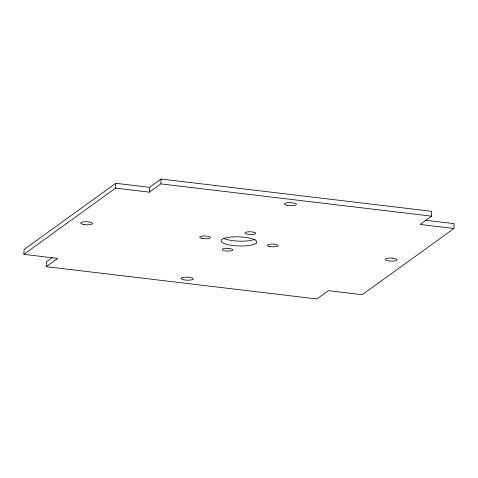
<?xml version="1.0" encoding="UTF-8"?>
<svg xmlns="http://www.w3.org/2000/svg" width="478" height="478" viewBox="0 0 478 478"><rect width="100%" height="100%" fill="white"/><g stroke="black" fill="none" stroke-linecap="round" stroke-linejoin="round"><path stroke-width="0.72" d="M52.478 257.481L46.444 261.836L46.276 266.67L57.736 258.395L23.9 254.356L24.067 249.522L115.748 183.289L149.584 187.328L161.044 179.047L431.724 211.33L431.556 216.164L420.096 224.445L453.933 228.478L454.1 223.644L425.414 220.221M23.9 254.356L115.58 188.129L115.748 183.289M115.58 188.129L149.417 192.162L149.584 187.328M149.417 192.162L160.877 183.881L161.044 179.047M453.933 228.478L362.252 294.711L328.416 290.672L316.956 298.953L46.276 266.67M160.877 183.881L431.556 216.164M255.109 239.125A17.871 4.565 2 0 1 233.354 240.721L232.26 240.583A17.871 4.565 2 0 1 223.62 238.367M181.676 277.999L181.562 278.088A5.987 1.53 2 0 0 188.517 280.21A5.987 1.53 2 0 0 192.09 277.897L191.839 277.808A5.987 1.53 2 0 0 181.676 277.999M256.172 243.159L255.832 243.433A17.871 4.565 2 0 1 233.186 245.555L232.093 245.417A17.871 4.565 2 0 1 221.995 239.4L222.407 239.131A17.871 4.565 2 0 1 244.646 237.279A17.871 4.565 2 0 1 256.172 243.159M228.496 248.387L228.149 248.363A5.36 1.368 2 0 0 222.503 249.014A5.36 1.368 2 0 0 224.194 250.675L224.481 250.741A5.36 1.368 2 0 0 232.41 250.382A5.36 1.368 2 0 0 228.496 248.387M392.719 258.15L392.336 258.114A5.987 1.53 2 0 0 385.507 258.897A5.987 1.53 2 0 0 388.53 260.863L388.889 260.916A5.987 1.53 2 0 0 396.842 260.253A5.987 1.53 2 0 0 392.719 258.15M84.014 224.546L83.668 224.487A5.987 1.53 2 0 1 83.548 221.852A5.987 1.53 2 0 1 92.636 223.387A5.987 1.53 2 0 1 84.014 224.546M254.165 232.29L253.908 232.224A5.36 1.368 2 0 0 245.142 232.672A5.36 1.368 2 0 0 251.876 234.501A5.36 1.368 2 0 0 254.165 232.29M269.777 246.493A5.36 1.368 2 0 0 278.1 245.716A5.36 1.368 2 0 0 270.375 244.144A5.36 1.368 2 0 0 269.777 246.493M202.104 238.426A5.36 1.368 2 0 0 210.428 237.644A5.36 1.368 2 0 0 202.708 236.078A5.36 1.368 2 0 0 202.104 238.426M287.164 205.325A5.987 1.53 2 0 0 296.456 204.459A5.987 1.53 2 0 0 287.834 202.702A5.987 1.53 2 0 0 287.164 205.325"/></g></svg>
